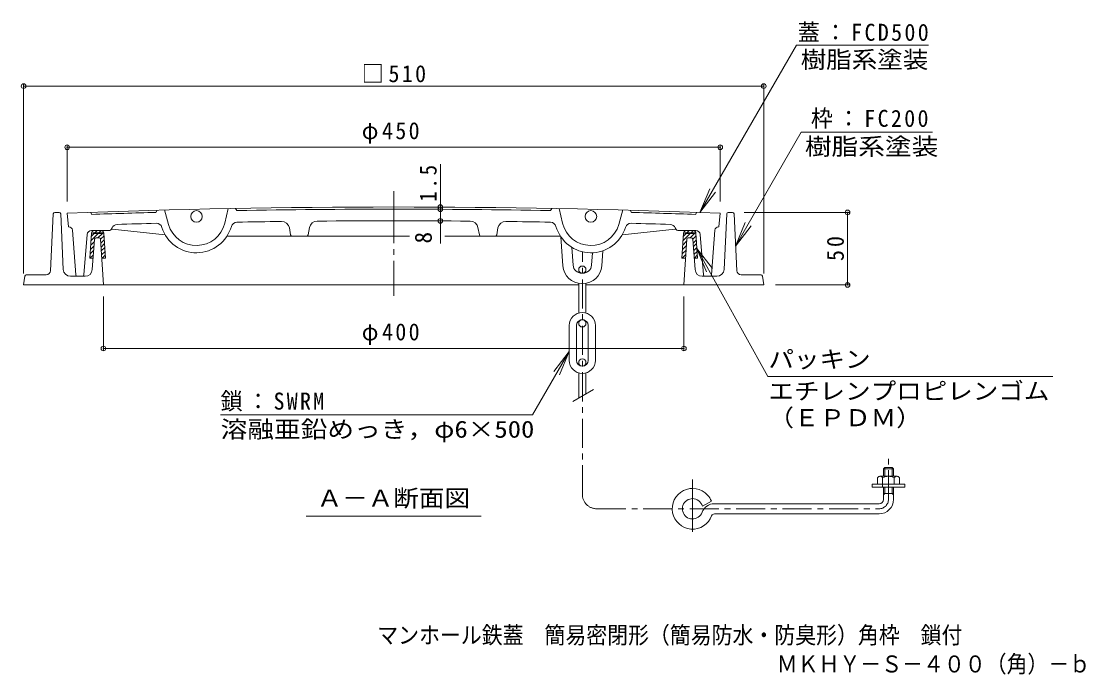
# Model space of a CAD drawing. Units: millimetres, scale not verified. Extents: x -600 to 760, y -542 to 529.
# Drawn here: x -558 to 175, y -542 to -92 of the extents above; entities that cross this region are included whole.
import ezdxf
from ezdxf.enums import TextEntityAlignment as Align

# ---------------------------------------------------------------- set-up
doc = ezdxf.new("R2010")
doc.units = ezdxf.units.MM
doc.header["$LTSCALE"] = 4
doc.header["$PDMODE"] = 32
doc.header["$PDSIZE"] = 3.2
doc.linetypes.add('CHAIN1', pattern=[8, 5, -1, 1, -1])
doc.linetypes.add('CHAIN2', pattern=[12, 9, -1, 1, -1])
for name, color, linetype, lineweight in [('0-0_通り芯', 4, 'Continuous', 9), ('0-1_躯体', 2, 'Continuous', 9), ('0-2_仕上', 3, 'Continuous', 9), ('0-3_建具', 4, 'Continuous', 9), ('0-4_その他', 7, 'Continuous', 9), ('0-5_寸法', 4, 'Continuous', 9), ('0-6_ハッチ', 6, 'Continuous', 9)]:
    doc.layers.add(name, color=color, linetype=linetype, lineweight=lineweight)
doc.layers.add('F-5_F-5ﾚｲﾔ', color=2, linetype='Continuous')
doc.styles.add('ＭＳ ゴシック', font='')
doc.styles.get('ＭＳ ゴシック').set_extended_font_data('MS Gothic')

msp = doc.modelspace()

# ---------------------------------------------------------------- linework, layer by layer
at = {"layer": '0-0_通り芯', "color": 3, "linetype": 'CHAIN2'}
msp.add_line((-301.549, -209.231), (-301.549, -281.324), dxfattribs=at)
at = {"layer": '0-0_通り芯'}
for p, q in [((42.889, -400.592), (35.89, -400.592)), ((35.89, -405.715), (35.89, -400.592)), ((36.889, -405.715), (36.889, -399.593)), ((41.89, -399.593), (42.889, -400.592)), ((41.89, -405.715), (41.89, -399.593)), ((42.889, -405.715), (42.889, -400.592)), ((31.889, -411.215), (31.889, -406.581)), ((45.389, -405.715), (33.39, -405.715)), ((35.39, -413.215), (35.39, -406.581)), ((43.389, -411.215), (43.389, -406.581)), ((46.89, -411.215), (46.89, -406.581)), ((28.139, -413.215), (28.139, -411.215)), ((50.64, -411.215), (28.139, -411.215)), ((50.64, -413.215), (28.139, -413.215)), ((35.89, -421.592), (35.89, -413.215)), ((42.889, -417.593), (35.89, -417.593)), ((36.889, -417.593), (35.89, -418.592)), ((36.889, -417.593), (36.889, -413.215)), ((41.89, -417.593), (41.89, -413.215)), ((41.89, -417.593), (42.889, -418.592)), ((42.889, -421.592), (42.889, -413.215)), ((50.64, -413.215), (50.64, -411.215)), ((-82.653, -422.789), (-88.838, -426.32)), ((32.89, -424.592), (-80.585, -424.592)), ((32.89, -431.593), (-80.585, -431.593))]:
    msp.add_line(p, q, dxfattribs=at)
at = {"layer": '0-0_通り芯', "linetype": 'CHAIN2'}
msp.add_line((-95.61, -407.905), (-95.61, -447.777), dxfattribs=at)
at = {"layer": '0-0_通り芯'}
msp.add_lwpolyline([(41.89, -399.593), (36.889, -399.593), (35.89, -400.592)], dxfattribs=at)
for centre, radius, start, end in [((33.64, -407.88), 2.179, 36.58644, 143.41356), ((39.39, -415.386), 9.671, 65.56723, 114.43282), ((45.14, -407.88), 2.179, 36.58644, 143.41356), ((-95.61, -428.092), 14, 42.5377, 339.8945), ((-95.61, -428.092), 7, 52.82191, 339.89464), ((-95.61, -428.092), 7, 14.66664, 52.82161), ((-80.585, -433.592), 9, 90, 159.89439), ((-95.61, -428.092), 14, 22.26187, 42.5374), ((32.89, -421.592), 10, 270, 0), ((32.89, -421.592), 3, 270, 0), ((-80.585, -433.592), 2, 90, 159.89453)]:
    msp.add_arc(centre, radius, start, end, dxfattribs=at)
at = {"layer": '0-1_躯体'}
for p, q in [((-536.093, -224.888), (-537.915, -264.074)), ((-532.004, -223.935), (-535.094, -223.935)), ((-531.005, -224.889), (-529.265, -263.162)), ((-72.092, -224.889), (-73.832, -263.162)), ((-71.093, -223.935), (-68.003, -223.935)), ((-67.004, -224.888), (-65.181, -264.074)), ((-504.489, -241.435), (-506.621, -241.435)), ((-98.608, -241.435), (-96.476, -241.435)), ((-507.618, -242.359), (-509.2, -263.311)), ((-503.491, -242.373), (-501.548, -273.935)), ((-99.606, -242.373), (-101.549, -273.935)), ((-95.479, -242.36), (-93.897, -263.311)), ((-555.671, -267.793), (-556.548, -273.935)), ((-540.912, -266.935), (-554.681, -266.935)), ((-514.185, -267.935), (-524.271, -267.935)), ((-88.912, -267.935), (-78.827, -267.935)), ((-62.185, -266.935), (-48.416, -266.935)), ((-47.426, -267.793), (-46.548, -273.935)), ((-556.548, -273.935), (-174.049, -273.935)), ((-46.548, -273.935), (-169.048, -273.935))]:
    msp.add_line(p, q, dxfattribs=at)
for centre, radius, start, end in [((-535.094, -224.935), 1, 90, 177.33693), ((-532.004, -224.935), 1, 2.60268, 90), ((-71.093, -224.935), 1, 90, 177.39732), ((-68.003, -224.935), 1, 2.66307, 90), ((-506.621, -242.435), 1, 90, 175.68407), ((-504.489, -242.435), 1, 3.52129, 90), ((-98.608, -242.435), 1, 90, 176.4787), ((-96.476, -242.435), 1, 4.31593, 90), ((-524.271, -262.935), 5, 182.60252, 270), ((-514.185, -262.935), 5, 270, 355.68402), ((-88.912, -262.935), 5, 184.31598, 270), ((-78.827, -262.935), 5, 270, 357.39746), ((-554.681, -267.935), 1, 90, 171.87), ((-540.912, -263.935), 3, 270, 357.33693), ((-62.185, -263.935), 3, 182.66307, 270), ((-48.416, -267.935), 1, 8.13, 89.99998)]:
    msp.add_arc(centre, radius, start, end, dxfattribs=at)
at = {"layer": '0-2_仕上'}
for p, q in [((-526.548, -224.415), (-525.549, -233.935)), ((-509.548, -225.303), (-510.548, -223.851)), ((-464.54, -222.41), (-465.506, -223.936)), ((-459.542, -222.276), (-456.649, -232.288)), ((-415.553, -221.279), (-417.989, -231.411)), ((-409.52, -222.667), (-410.554, -221.186)), ((-193.577, -222.667), (-192.543, -221.186)), ((-187.544, -221.279), (-185.108, -231.411)), ((-143.555, -222.276), (-146.448, -232.288)), ((-138.557, -222.41), (-137.591, -223.936)), ((-93.548, -225.303), (-92.549, -223.851)), ((-76.548, -224.415), (-77.548, -233.935)), ((-525.371, -233.935), (-525.549, -233.935)), ((-496.002, -235.306), (-495.603, -234.482)), ((-372.533, -239.382), (-373.425, -234.672)), ((-360.573, -239.379), (-359.648, -234.421)), ((-242.524, -239.379), (-243.449, -234.42)), ((-230.564, -239.382), (-229.672, -234.672)), ((-107.095, -235.306), (-107.494, -234.482)), ((-77.726, -233.935), (-77.548, -233.935)), ((-520.617, -267.008), (-522.878, -236.251)), ((-512.767, -239.197), (-514.975, -267.014)), ((-497.802, -236.434), (-509.777, -236.434)), ((-458.991, -239.399), (-495.513, -235.489)), ((-290.595, -240.195), (-416.368, -240.195)), ((-186.73, -240.195), (-266.185, -240.195)), ((-144.106, -239.399), (-107.584, -235.489)), ((-105.295, -236.434), (-93.32, -236.434)), ((-90.329, -239.197), (-88.121, -267.014)), ((-82.48, -267.008), (-80.219, -236.251)), ((-519.619, -267.935), (-515.972, -267.935)), ((-87.124, -267.935), (-83.477, -267.935))]:
    msp.add_line(p, q, dxfattribs=at)
for centre in [(-437.435, -226.736), (-165.662, -226.736)]:
    msp.add_circle(centre, 4, dxfattribs=at)
for centre, radius, start, end in [((-301.549, -6220.195), 5999.998, 87.85091, 92.14909), ((-301.549, -6220.195), 5998.497, 91.56627, 91.98715), ((-301.549, -6220.195), 5998.497, 88.96863, 91.03137), ((-301.549, -6220.195), 5998.497, 88.01285, 88.43373), ((-525.371, -236.435), 2.5, 4.20528, 90), ((-492.002, -236.225), 4, 91.82295, 154.15735), ((-301.549, -6220.195), 5990.998, 91.5654, 91.82295), ((-465.101, -235.429), 4, 17.44427, 91.56555), ((-437.435, -226.736), 25, 197.44429, 344.12057), ((-437.435, -226.736), 20, 196.11652, 346.48116), ((-409.541, -234.671), 4, 91.03364, 164.12057), ((-301.549, -6220.195), 5990.498, 90.73984, 91.03364), ((-378.829, -235.696), 5.5, 10.72764, 90.73984), ((-354.241, -235.429), 5.5, 90.50445, 169.43922), ((-301.549, -6220.195), 5990.498, 89.49555, 90.50445), ((-248.855, -235.429), 5.5, 10.56203, 89.49555), ((-224.268, -235.696), 5.5, 89.26015, 169.26973), ((-301.549, -6220.195), 5990.498, 88.96635, 89.26015), ((-193.555, -234.671), 4, 15.87947, 88.96635), ((-165.662, -226.736), 25, 195.87947, 342.55571), ((-165.662, -226.736), 20, 193.51884, 343.88347), ((-137.996, -235.429), 4, 88.43443, 162.55573), ((-301.549, -6220.195), 5990.998, 88.17705, 88.4346), ((-111.094, -236.225), 4, 25.84265, 88.17705), ((-77.726, -236.435), 2.5, 90, 175.79472), ((-509.777, -239.434), 3, 90, 175.4621), ((-497.802, -234.434), 2, 270, 334.15735), ((-495.611, -236.484), 1, 84.37578, 136.91032), ((-371.55, -239.195), 1, 190.72729, 270), ((-361.556, -239.195), 1, 270, 349.43877), ((-241.541, -239.195), 1, 190.56123, 270), ((-231.547, -239.195), 1, 270, 349.27271), ((-107.486, -236.484), 1, 43.08968, 95.62422), ((-105.295, -234.434), 2, 205.84265, 270), ((-93.32, -239.434), 3, 4.5379, 90), ((-519.619, -266.935), 1, 184.20535, 270), ((-515.972, -266.935), 1, 270, 355.46162), ((-87.124, -266.935), 1, 184.53838, 270), ((-83.477, -266.935), 1, 270, 355.79465)]:
    msp.add_arc(centre, radius, start, end, dxfattribs=at)
at = {"layer": '0-3_建具'}
for p, q in [((-184.905, -260.759), (-186.296, -240.85)), ((-177.921, -260.27), (-178.778, -248.019)), ((-165.175, -260.27), (-164.577, -251.712)), ((-158.193, -260.759), (-157.465, -250.354)), ((-174.049, -263.352), (-174.049, -265.468)), ((-169.048, -263.352), (-169.048, -265.468)), ((-171.161, -265.852), (-171.936, -265.852)), ((-174.049, -272.679), (-174.049, -293.206)), ((-169.048, -272.679), (-169.048, -293.206)), ((-174.049, -298.729), (-174.049, -300.352)), ((-169.048, -298.729), (-169.048, -300.352)), ((-180.549, -301.852), (-180.549, -325.852)), ((-175.549, -301.852), (-175.549, -325.852)), ((-167.549, -301.852), (-167.549, -325.852)), ((-162.548, -301.852), (-162.548, -325.852)), ((-174.049, -328.975), (-174.049, -327.352)), ((-169.048, -328.975), (-169.048, -327.352)), ((-174.049, -351.891), (-174.049, -334.498)), ((-169.048, -349.005), (-169.048, -334.498)), ((-163.807, -345.978), (-178.139, -354.253))]:
    msp.add_line(p, q, dxfattribs=at)
at = {"layer": '0-3_建具', "linetype": 'CHAIN1'}
for p, q in [((-171.548, -418.092), (-171.548, -251.033)), ((39.39, -421.592), (39.39, -392.105)), ((-161.548, -428.092), (32.89, -428.092))]:
    msp.add_line(p, q, dxfattribs=at)
at = {"layer": '0-3_建具'}
for centre in [(-171.548, -263.352), (-171.548, -300.352), (-171.548, -327.352)]:
    msp.add_circle(centre, 2.5, dxfattribs=at)
for centre, radius, start, end in [((-171.936, -259.852), 13, 183.99992, 270.00002), ((-171.936, -259.852), 6, 183.99982, 269.99998), ((-171.161, -259.852), 6, 269.99995, 356.00018), ((-171.161, -259.852), 13, 269.99998, 355.99991), ((-171.548, -301.852), 9, 0, 180), ((-171.548, -301.852), 4, 0, 180), ((-171.548, -325.852), 9, 180, 0), ((-171.548, -325.852), 4, 180, 0)]:
    msp.add_arc(centre, radius, start, end, dxfattribs=at)
at = {"layer": '0-3_建具', "linetype": 'CHAIN1'}
for centre, radius, start, end in [((-161.548, -418.092), 10, 180, 270), ((32.89, -421.592), 6.5, 270, 0)]:
    msp.add_arc(centre, radius, start, end, dxfattribs=at)
at = {"layer": '0-4_その他'}
for p, q in [((-556.548, -135.739), (-556.548, -265.935)), ((-46.548, -136.939), (-556.548, -136.939)), ((-46.548, -135.739), (-46.548, -265.935)), ((-526.548, -177.881), (-526.548, -216.417)), ((-76.548, -179.081), (-526.548, -179.081)), ((-76.548, -177.881), (-76.548, -216.415)), ((-269.387, -220.283), (-269.387, -190.623)), ((-269.387, -221.784), (-269.387, -220.283)), ((-269.387, -229.783), (-269.387, -221.784)), ((12.398, -223.935), (-60.003, -223.935)), ((11.198, -273.935), (11.198, -223.935)), ((-269.387, -229.783), (-269.387, -245.35)), ((12.398, -273.935), (-38.548, -273.935)), ((-501.548, -318.871), (-501.548, -281.935)), ((-101.548, -318.871), (-101.548, -281.935)), ((-501.548, -317.671), (-101.548, -317.671))]:
    msp.add_line(p, q, dxfattribs=at)
for p in [(-556.548, -136.939), (-46.548, -136.939), (-526.548, -179.081), (-76.548, -179.081), (-269.387, -220.283), (-269.387, -221.784), (11.198, -223.935), (-269.387, -229.783), (11.198, -273.935), (-501.548, -317.671), (-101.548, -317.671)]:
    msp.add_point(p, dxfattribs=at)
at = {"layer": '0-5_寸法', "color": 7}
for p, q in [((-90.507, -223.929), (-24.058, -108.835)), ((66.873, -108.835), (-24.058, -108.835)), ((-65.97, -247.112), (-20.701, -168.702)), ((69.774, -168.702), (-20.701, -168.702)), ((-90.507, -223.929), (-83.81, -207.761)), ((-90.507, -223.929), (-79.854, -210.046)), ((-65.97, -247.112), (-59.273, -230.944)), ((-65.97, -247.112), (-55.317, -233.228)), ((-92.626, -248.685), (-85.929, -264.853)), ((-92.626, -248.685), (-81.972, -262.569)), ((-92.626, -248.685), (-43.709, -336.879)), ((-180.548, -319.702), (-191.202, -333.586)), ((-180.548, -319.702), (-187.245, -335.87)), ((-43.709, -336.879), (152.677, -336.879)), ((-361.748, -433.146), (-241.348, -433.146))]:
    msp.add_line(p, q, dxfattribs=at)
msp.add_lwpolyline([(-180.548, -319.702), (-205.821, -363.475), (-420.821, -363.475)], dxfattribs=at)
at = {"layer": '0-6_ハッチ'}
for p, q in [((-509.836, -238.312), (-510.884, -255.435)), ((-505.117, -238.434), (-510.152, -243.469)), ((-507.945, -238.434), (-509.968, -240.457)), ((-507.523, -238.434), (-508.84, -238.434)), ((-507.523, -237.934), (-508.706, -237.934)), ((-507.84, -236.434), (-503.201, -236.434)), ((-503.523, -237.934), (-507.523, -237.934)), ((-507.523, -238.434), (-503.523, -238.434)), ((-505.945, -236.434), (-507.445, -237.934)), ((-502.289, -238.434), (-505.289, -241.435)), ((-503.118, -236.436), (-504.616, -237.934)), ((-503.523, -237.934), (-502.335, -237.934)), ((-503.523, -238.434), (-502.201, -238.434)), ((-501.099, -240.074), (-503.485, -242.46)), ((-501.406, -237.552), (-502.204, -238.35)), ((-501.204, -238.315), (-500.182, -255.435)), ((-102.914, -255.435), (-101.892, -238.315)), ((-97.148, -238.435), (-102.201, -243.488)), ((-99.976, -238.435), (-102.022, -240.48)), ((-99.578, -238.435), (-100.896, -238.435)), ((-99.578, -237.934), (-100.762, -237.934)), ((-99.896, -236.434), (-95.256, -236.434)), ((-95.578, -237.934), (-99.578, -237.934)), ((-99.578, -238.435), (-95.578, -238.435)), ((-97.976, -236.434), (-99.476, -237.934)), ((-94.319, -238.435), (-97.319, -241.435)), ((-95.15, -236.437), (-96.647, -237.934)), ((-95.578, -237.934), (-94.39, -237.934)), ((-95.578, -238.435), (-94.256, -238.435)), ((-93.151, -240.095), (-95.474, -242.418)), ((-93.453, -237.569), (-94.258, -238.373)), ((-92.213, -255.435), (-93.26, -238.312)), ((-507.964, -246.938), (-510.52, -249.495)), ((-507.733, -243.879), (-510.336, -246.482)), ((-500.94, -242.743), (-503.321, -245.124)), ((-500.781, -245.412), (-503.157, -247.789)), ((-500.621, -248.081), (-502.993, -250.453)), ((-99.88, -246.823), (-102.56, -249.504)), ((-99.694, -243.809), (-102.381, -246.496)), ((-92.988, -242.76), (-95.275, -245.048)), ((-92.825, -245.426), (-95.077, -247.677)), ((-92.662, -248.091), (-94.878, -250.307)), ((-510.884, -255.435), (-508.605, -255.435)), ((-508.426, -253.057), (-510.803, -255.435)), ((-508.195, -249.998), (-510.705, -252.508)), ((-500.462, -250.75), (-502.829, -253.118)), ((-502.687, -255.435), (-500.182, -255.435)), ((-500.303, -253.419), (-502.318, -255.435)), ((-102.914, -255.435), (-100.41, -255.435)), ((-100.251, -252.851), (-102.834, -255.435)), ((-100.065, -249.837), (-102.74, -252.512)), ((-92.499, -250.756), (-94.68, -252.937)), ((-94.492, -255.435), (-92.213, -255.435)), ((-92.336, -253.422), (-94.349, -255.435))]:
    msp.add_line(p, q, dxfattribs=at)
for centre, radius, start, end in [((-507.84, -238.434), 2, 90, 176.4996), ((-507.84, -238.434), 1, 149.99971, 180.03189), ((-503.201, -238.434), 2, 3.41704, 90), ((-503.201, -238.434), 1, 359.96811, 30.00029), ((-99.896, -238.434), 2, 90, 176.4996), ((-99.896, -238.434), 1, 149.99971, 180.03189), ((-95.256, -238.434), 2, 3.41704, 90), ((-95.256, -238.434), 1, 359.96811, 30.00029)]:
    msp.add_arc(centre, radius, start, end, dxfattribs=at)

# ---------------------------------------------------------------- texts
at = {"layer": '0-4_その他', "color": 2, "style": 'ＭＳ ゴシック'}
msp.add_text('8', height=11.73, rotation=90, dxfattribs=at).set_placement((-271.787, -245.35), align=Align.BOTTOM_LEFT)
at = {"layer": '0-4_その他', "color": 2, "char_height": 11.73, "attachment_point": 7, "style": 'ＭＳ ゴシック'}
for s, insert in [('\\T1.21;\\W0.95;□510', (-323.548, -134.539)), ('\\T1.21;\\W0.95;φ450', (-323.548, -176.681)), ('\\T1.21;\\W0.95;φ400', (-323.548, -315.271))]:
    msp.add_mtext(s, dxfattribs=dict(at, insert=insert))
at = {"layer": '0-4_その他', "color": 2, "char_height": 11.73, "attachment_point": 7, "rotation": 90, "style": 'ＭＳ ゴシック'}
for s, insert in [('\\T1.27;\\W0.9;1.5', (-271.787, -216.623)), ('\\T1.27;\\W0.95;50', (8.798, -257.435))]:
    msp.add_mtext(s, dxfattribs=dict(at, insert=insert))
at = {"layer": '0-5_寸法', "color": 2, "style": 'ＭＳ ゴシック'}
for s, width, p in [('樹脂系塗装', 1.1, (-21.127, -128.035)), ('樹脂系塗装', 1.15, (-18.226, -187.902)), ('パッキン', 1.1, (-43.323, -334.479)), ('エチレンプロピレンゴム', 1.1, (-43.323, -356.392)), ('（ＥＰＤＭ）', 1.1, (-43.323, -374.735)), ('溶融亜鉛めっき，φ6×500', 1.15, (-420.821, -382.675)), ('Ａ－Ａ断面図', 1.1, (-354.549, -430.146))]:
    msp.add_text(s, height=11.73, dxfattribs=dict(at, width=width)).set_placement(p, align=Align.BOTTOM_LEFT)
at = {"layer": '0-5_寸法', "color": 2, "char_height": 11.73, "attachment_point": 7, "style": 'ＭＳ ゴシック'}
for s, insert in [('\\T1.21;\\W0.95;蓋：FCD500', (-23.092, -106.435)), ('\\T1.21;\\W0.95;枠：FC200', (-14.068, -166.302)), ('\\T1.2;\\W0.95;鎖：SWRM', (-420.821, -361.075))]:
    msp.add_mtext(s, dxfattribs=dict(at, insert=insert))
at = {"layer": 'F-5_F-5ﾚｲﾔ', "style": 'ＭＳ ゴシック', "width": 0.9}
for s, p in [('マンホール鉄蓋\u3000簡易密閉形（簡易防水・防臭形）角枠\u3000鎖付', (-312.867, -524.488)), ('ＭＫＨＹ－Ｓ－４００（角）－ｂ', (-37.62, -544.364))]:
    msp.add_text(s, height=11.73, dxfattribs=at).set_placement(p, align=Align.BOTTOM_LEFT)

doc.saveas('drawing.dxf')
